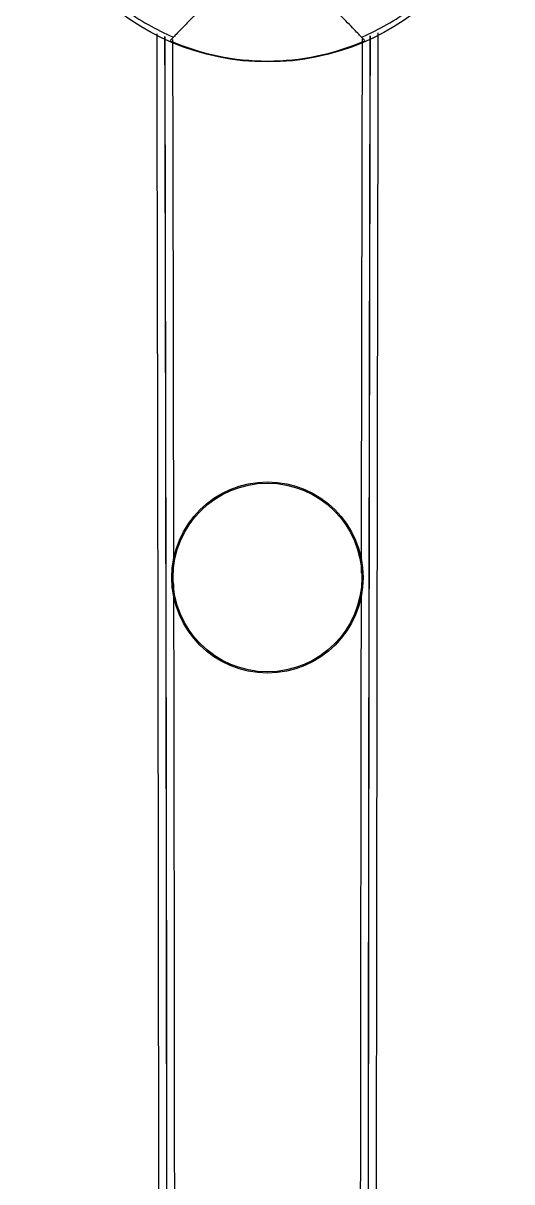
# Model space of a CAD drawing. Extents: x 16.7 to 113.1, y 4.5 to 84.5.
# Drawn here: x 53.51 to 54.41, y 11.769 to 13.904 of the extents above; entities that cross this region are included whole.
import ezdxf

# ---------------------------------------------------------------- set-up
doc = ezdxf.new("R2010")
doc.units = 0
doc.header["$MEASUREMENT"] = 0
doc.layers.add('OBJECT', color=7, linetype='CONTINUOUS')

msp = doc.modelspace()

# ---------------------------------------------------------------- linework, layer by layer
at = {"layer": 'OBJECT'}
for p, q in [((53.7864, 13.8786), (53.7803, 13.8722)), ((54.1392, 13.8722), (54.1331, 13.8786))]:
    msp.add_line(p, q, dxfattribs=at)
for centre, radius in [((53.9597, 14.283), 0.45), ((53.9597, 12.883), 0.1762), ((53.9597, 12.883), 0.1739)]:
    msp.add_circle(centre, radius, dxfattribs=at)
for radius, start, end in [(0.44, 233.1969, 246.8031), (0.44, 293.1969, 306.8031), (0.4483, 246.4043, 293.5957)]:
    msp.add_arc((53.9597, 14.283), radius, start, end, dxfattribs=at)
for points, knots in [([(53.8315, 13.9253), (53.8261, 13.9196), (53.8152, 13.9084), (53.8009, 13.8936), (53.7909, 13.8832), (53.7869, 13.8791), (53.7865, 13.8787), (53.7864, 13.8786)], [0, 0, 0, 0, 0.241745, 0.484005, 0.711796, 0.922051, 1, 1, 1, 1]), ([(54.1331, 13.8786), (54.1325, 13.8791), (54.1315, 13.8802), (54.1243, 13.8876), (54.1138, 13.8985), (54.1011, 13.9116), (54.0921, 13.921), (54.088, 13.9253)], [0, 0, 0, 0, 0.198026, 0.395861, 0.598898, 0.81482, 1, 1, 1, 1]), ([(53.7603, 8.796), (53.7604, 9.0286), (53.7606, 9.5015), (53.7606, 10.224), (53.7603, 10.971), (53.7596, 11.7204), (53.7588, 12.4656), (53.7577, 13.1822), (53.7567, 13.6558), (53.7562, 13.8845)], [0, 0, 0, 0, 0.137615, 0.279872, 0.42677, 0.578311, 0.72145, 0.865533, 1, 1, 1, 1]), ([(53.7702, 13.8797), (53.7707, 13.6556), (53.7723, 12.9397), (53.7738, 11.733), (53.7748, 10.261), (53.7745, 9.2832), (53.7743, 8.7943)], [0, 0, 0, 0, 0.131845, 0.421274, 0.710667, 1, 1, 1, 1]), ([(53.7752, 8.7978), (53.7754, 9.2328), (53.7757, 10.1028), (53.775, 11.4121), (53.7736, 12.6711), (53.7719, 13.494), (53.7712, 13.8793)], [0, 0, 0, 0, 0.257671, 0.51538, 0.773064, 1, 1, 1, 1]), ([(54.1483, 13.8808), (54.1475, 13.495), (54.1459, 12.6716), (54.1445, 11.4121), (54.1438, 10.1028), (54.1441, 9.2328), (54.1442, 8.7978)], [0, 0, 0, 0, 0.227164, 0.484774, 0.742404, 1, 1, 1, 1]), ([(54.1451, 8.7943), (54.145, 9.2833), (54.1446, 10.2612), (54.1457, 11.7333), (54.1472, 12.9404), (54.1488, 13.6567), (54.1493, 13.8812)], [0, 0, 0, 0, 0.289276, 0.578616, 0.867921, 1, 1, 1, 1]), ([(54.1632, 13.8866), (54.1632, 13.8684), (54.1625, 13.5687), (54.1615, 12.9897), (54.1603, 12.1423), (54.1594, 11.2885), (54.1589, 10.4369), (54.1588, 9.6053), (54.159, 9.0624), (54.1591, 8.796)], [0, 0, 0, 0, 0.010682, 0.176176, 0.340439, 0.509206, 0.67886, 0.842458, 1, 1, 1, 1]), ([(53.7872, 12.9084), (53.787, 13.0282), (53.7866, 13.3501), (53.7859, 13.6722), (53.7854, 13.8744)], [0, 0, 0, 0, 0.372129, 1, 1, 1, 1]), ([(54.134, 13.8753), (54.1335, 13.6309), (54.1328, 13.3026), (54.1323, 12.9746), (54.1322, 12.8908)], [0, 0, 0, 0, 0.744458, 1, 1, 1, 1]), ([(53.7894, 8.796), (53.7895, 9.0339), (53.7897, 9.5178), (53.7897, 10.2574), (53.7894, 11.0124), (53.7888, 11.7685), (53.7881, 12.3876), (53.7875, 12.7533), (53.7873, 12.8713)], [0, 0, 0, 0, 0.175659, 0.357361, 0.545105, 0.731477, 0.913331, 1, 1, 1, 1]), ([(54.1321, 12.8519), (54.1318, 12.6576), (54.1311, 12.1756), (54.1303, 11.3921), (54.1298, 10.5127), (54.1297, 9.6423), (54.1299, 9.0744), (54.13, 8.796)], [0, 0, 0, 0, 0.14335, 0.355591, 0.578663, 0.793465, 1, 1, 1, 1])]:
    msp.add_open_spline(points, degree=3, knots=knots, dxfattribs=at)

doc.saveas('drawing.dxf')
